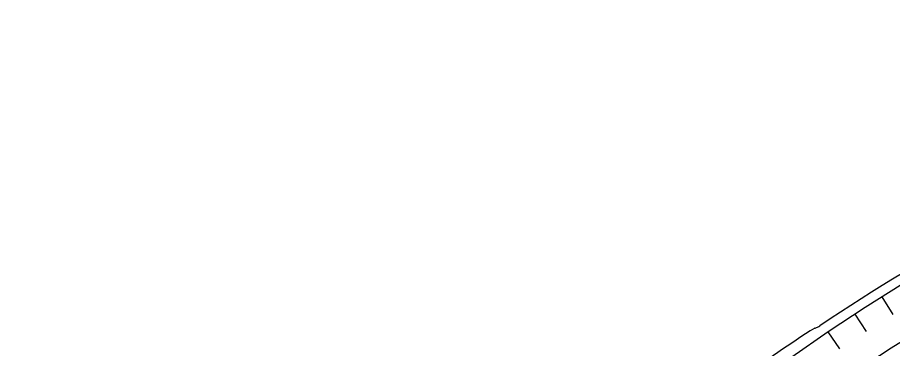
# Model space of a CAD drawing. Header units: millimetres. Extents: x -76 to 76, y -76 to 86.
# Drawn here: x -75.61 to -39.59, y 61.96 to 75.61 of the extents above; entities that cross this region are included whole.
import ezdxf

# ---------------------------------------------------------------- set-up
doc = ezdxf.new("R2010")
doc.units = ezdxf.units.MM
for name, color, linetype in [('CUT_INNER', 6, 'Continuous'), ('CUT_OUTER', 1, 'Continuous'), ('ENGRAVE', 7, 'Continuous'), ('ENGRAVE_FINE', 8, 'Continuous')]:
    doc.layers.add(name, color=color, linetype=linetype)

msp = doc.modelspace()

# ---------------------------------------------------------------- linework, layer by layer
at = {"layer": 'CUT_INNER'}
msp.add_arc((0.0001, -0.0002), 69.5399, 92.274707, 357.539245, dxfattribs=at)
at = {"layer": 'CUT_OUTER'}
msp.add_lwpolyline([(-42.8168, 62.8405), (-42.8137, 62.8418), (-42.6537, 62.9018), (-42.6103, 62.9314)], dxfattribs=at)
for centre, radius, start, end in [((-0.0035, 0.0066), 75.9926, 99.712835, 124.102167), ((-21.6708, 29.1178), 39.8042, 122.09009, 132.57587)]:
    msp.add_arc(centre, radius, start, end, dxfattribs=at)
at = {"layer": 'ENGRAVE'}
for radius in [75.6124, 73.6227, 69.9276]:
    msp.add_circle((0, 0), radius, dxfattribs=at)
at = {"layer": 'ENGRAVE_FINE'}
for points in [[(-40.0685, 64.123), (-39.6166, 63.3998)], [(-41.1815, 63.4139), (-40.717, 62.6987)], [(-42.2819, 62.6855), (-41.8051, 61.9786)]]:
    msp.add_lwpolyline(points, dxfattribs=at)

doc.saveas('drawing.dxf')
